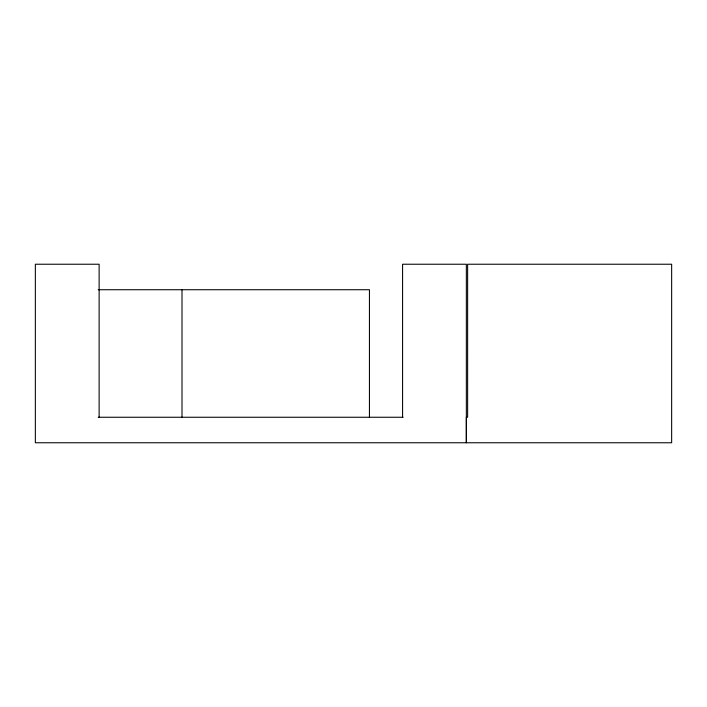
<?xml version="1.0" encoding="UTF-8"?>
<svg xmlns="http://www.w3.org/2000/svg" width="707" height="707" viewBox="0 0 707 707"><rect width="100%" height="100%" fill="white"/><g stroke="black" fill="none" stroke-linecap="round" stroke-linejoin="round"><path stroke-width="1.06" d="M98.211 289.729L369.443 289.729L369.443 417.439M98.211 417.254L403.123 417.254M402.575 417.254L402.575 264.232L466.355 264.232L466.346 442.759L466.346 417.254L467.619 417.254L467.619 264.232L671.65 264.232L671.65 442.768L35.35 442.759L35.35 264.232L99.13 264.232L99.13 417.254M182.008 289.729L182.008 417.254"/></g></svg>
